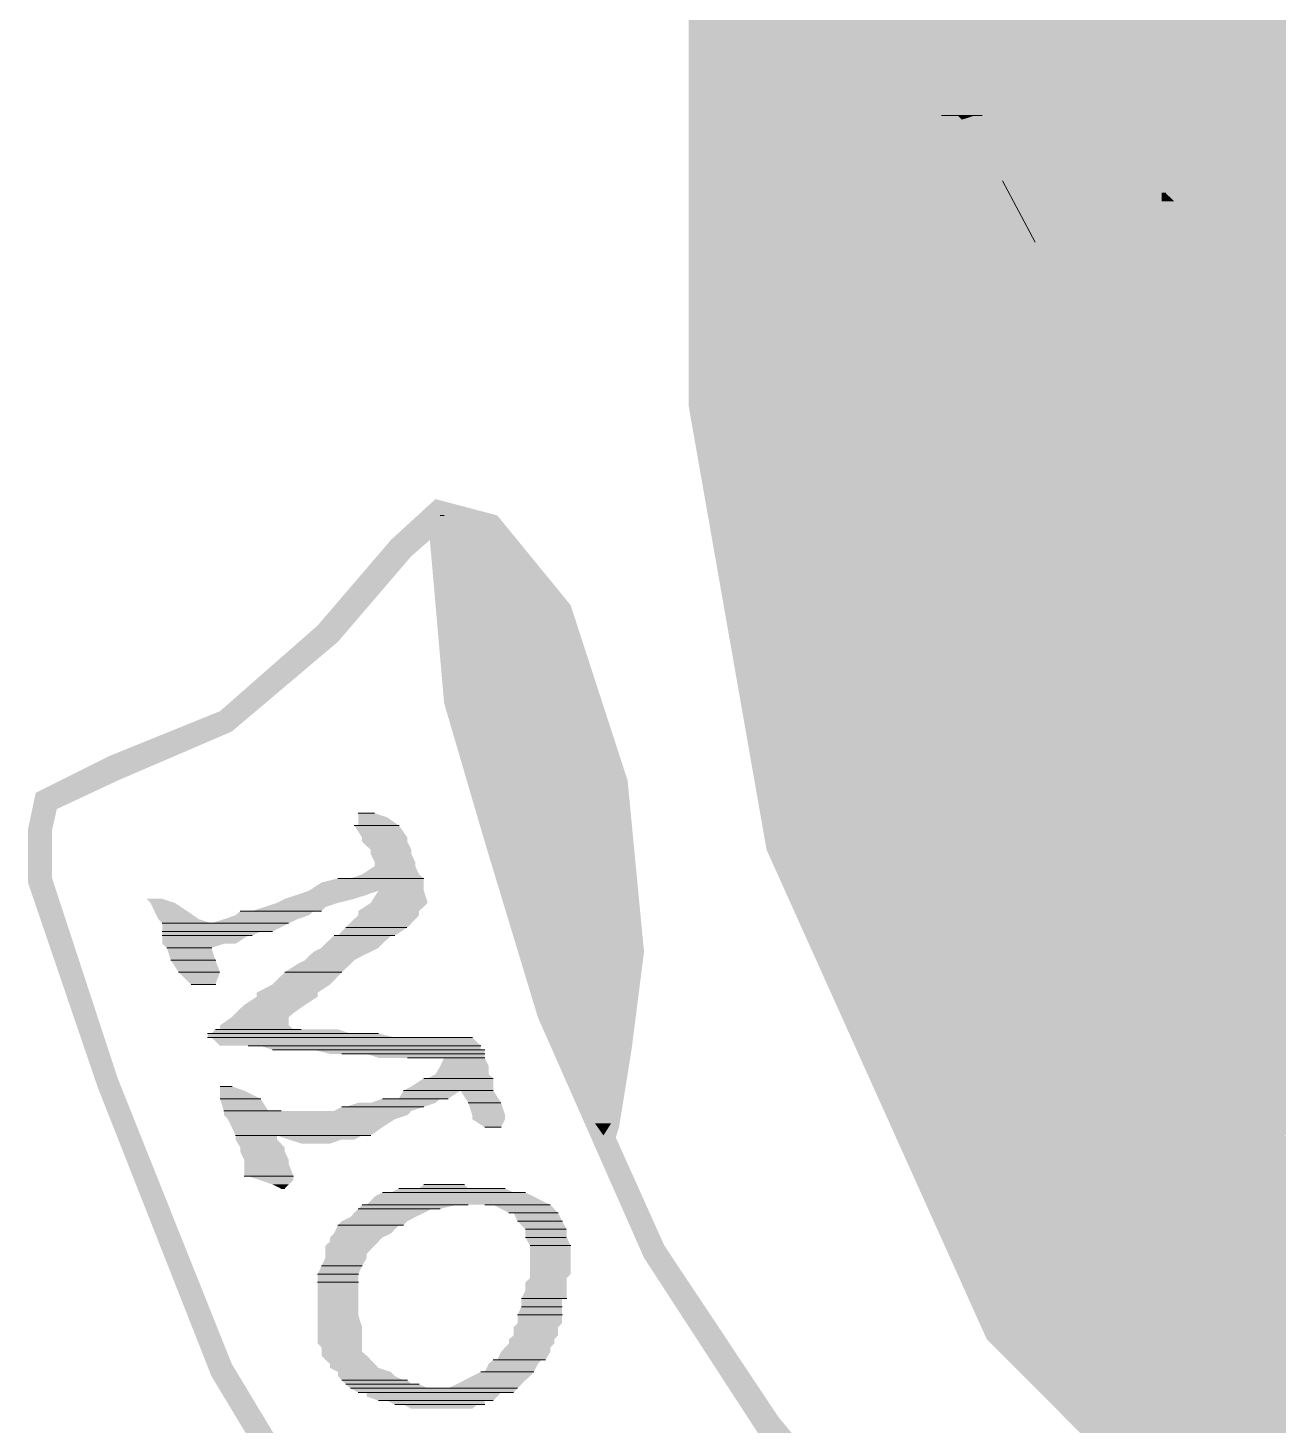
# Model space of a CAD drawing. Header units: inches. Extents: x 0.9 to 46, y 0.8 to 32.4.
# Drawn here: x 43.278 to 43.788, y 8.657 to 9.227 of the extents above; entities that cross this region are included whole.
import ezdxf

# ---------------------------------------------------------------- set-up
doc = ezdxf.new("R2010")
doc.units = ezdxf.units.IN
doc.header["$MEASUREMENT"] = 0
doc.layers.add('PDF_Geometry', color=7, linetype='Continuous')
doc.layers.add('PDF_Solid Fills', color=7, linetype='Continuous')

msp = doc.modelspace()

# ---------------------------------------------------------------- linework, layer by layer
at = {"layer": 'PDF_Geometry', "lineweight": 9}
for points in [[(43.65083, 9.19149), (43.66423, 9.19149)], [(43.65083, 9.19149), (43.66742, 9.19149), (43.66423, 9.19149)], [(43.74081, 9.15984), (43.74248, 9.15984)], [(43.446, 9.02817), (43.44767, 9.02817)], [(43.4125, 8.90651), (43.41916, 8.90651)], [(43.4125, 8.9015), (43.4109, 8.9015), (43.42909, 8.9015)], [(43.4125, 8.9015), (43.42917, 8.9015)], [(43.40931, 8.87984), (43.4042, 8.87984), (43.4393, 8.87984)], [(43.40931, 8.87984), (43.4393, 8.87984)], [(43.36911, 8.8665), (43.36432, 8.8665), (43.39431, 8.8665)], [(43.36911, 8.8665), (43.3975, 8.8665), (43.39431, 8.8665)], [(43.33241, 8.86152), (43.38407, 8.86152)], [(43.33241, 8.86152), (43.38407, 8.86152)], [(43.40739, 8.85983), (43.43239, 8.85983)], [(43.40739, 8.85983), (43.43239, 8.85983)], [(43.33241, 8.85817), (43.37241, 8.85817)], [(43.33241, 8.85817), (43.3774, 8.85817), (43.37261, 8.85817)], [(43.33241, 8.85651), (43.36741, 8.85651)], [(43.33241, 8.85651), (43.36911, 8.85651), (43.36751, 8.85651)], [(43.4042, 8.85651), (43.40261, 8.85651), (43.4259, 8.85651)], [(43.4042, 8.85651), (43.42749, 8.85651), (43.4259, 8.85651)], [(43.33433, 8.8515), (43.35266, 8.8515)], [(43.33433, 8.8515), (43.35266, 8.8515)], [(43.33592, 8.84649), (43.35426, 8.84649)], [(43.33592, 8.84649), (43.35426, 8.84649)], [(43.33911, 8.84152), (43.35578, 8.84152)], [(43.33911, 8.84152), (43.35578, 8.84152)], [(43.34422, 8.83651), (43.35411, 8.83651)], [(43.34422, 8.83651), (43.35421, 8.83651)], [(43.34932, 8.83651), (43.35432, 8.83651)], [(43.3825, 8.84152), (43.40585, 8.84152)], [(43.3825, 8.84152), (43.40585, 8.84152)], [(43.35251, 8.8165), (43.35092, 8.8165), (43.42079, 8.8165)], [(43.35092, 8.81484), (43.4326, 8.81484)], [(43.35092, 8.81484), (43.4326, 8.81484)], [(43.35251, 8.8165), (43.42079, 8.8165)], [(43.35251, 8.81484), (43.44418, 8.81484)], [(43.35251, 8.81484), (43.44408, 8.81484)], [(43.35251, 8.81484), (43.45919, 8.81484)], [(43.35251, 8.81484), (43.45908, 8.81484)], [(43.35602, 8.81816), (43.35411, 8.81816), (43.38921, 8.81816)], [(43.35602, 8.81816), (43.38921, 8.81816)], [(43.45429, 8.81484), (43.44919, 8.81484), (43.45748, 8.81484)], [(43.36751, 8.81149), (43.46259, 8.81149)], [(43.36751, 8.81149), (43.4625, 8.81149)], [(43.3774, 8.80983), (43.46418, 8.80983)], [(43.3774, 8.80983), (43.46418, 8.80983)], [(43.4058, 8.80818), (43.46418, 8.80818)], [(43.4058, 8.80818), (43.46413, 8.80818)], [(43.4109, 8.80818), (43.46418, 8.80818)], [(43.4109, 8.80818), (43.46423, 8.80818)], [(43.4326, 8.80652), (43.46418, 8.80652)], [(43.4326, 8.80652), (43.46427, 8.80652)], [(43.43738, 8.80652), (43.46418, 8.80652)], [(43.43738, 8.80652), (43.46405, 8.80652)], [(43.44089, 8.79816), (43.4393, 8.79816), (43.46769, 8.79816)], [(43.44089, 8.79816), (43.46755, 8.79816)], [(43.35602, 8.79484), (43.36102, 8.79484)], [(43.431, 8.79318), (43.46767, 8.79318)], [(43.431, 8.79318), (43.46767, 8.79318)], [(43.35602, 8.78983), (43.37269, 8.78983)], [(43.35602, 8.78983), (43.37269, 8.78983)], [(43.35762, 8.78485), (43.38095, 8.78485)], [(43.35762, 8.78485), (43.38091, 8.78485)], [(43.40739, 8.78651), (43.4058, 8.78651), (43.4393, 8.78651)], [(43.40739, 8.78651), (43.43906, 8.78651)], [(43.42909, 8.78983), (43.42239, 8.78983), (43.446, 8.78983)], [(43.42909, 8.78983), (43.44919, 8.78983), (43.446, 8.78983)], [(43.45748, 8.78817), (43.47082, 8.78817)], [(43.45748, 8.78817), (43.47082, 8.78817)], [(43.3624, 8.77483), (43.41406, 8.77483)], [(43.3624, 8.77483), (43.4176, 8.77483), (43.41409, 8.77483)], [(43.46418, 8.77818), (43.47085, 8.77818)], [(43.36592, 8.75818), (43.38602, 8.75818)], [(43.36592, 8.75818), (43.38592, 8.75818)], [(43.38091, 8.75317), (43.38257, 8.75317)], [(43.4259, 8.75151), (43.42239, 8.75151), (43.48078, 8.75151)], [(43.4259, 8.75151), (43.48078, 8.75151)], [(43.4326, 8.75317), (43.42909, 8.75317), (43.47248, 8.75317)], [(43.43579, 8.75317), (43.4326, 8.75317), (43.46929, 8.75317)], [(43.4326, 8.75317), (43.47248, 8.75317)], [(43.43738, 8.75317), (43.43579, 8.75317), (43.45908, 8.75317)], [(43.43579, 8.75317), (43.46929, 8.75317)], [(43.43738, 8.75317), (43.45908, 8.75317)], [(43.44089, 8.75483), (43.4393, 8.75483), (43.45589, 8.75483)], [(43.44408, 8.75483), (43.44089, 8.75483), (43.45078, 8.75483)], [(43.44089, 8.75483), (43.45589, 8.75483)], [(43.44408, 8.75483), (43.45078, 8.75483)], [(43.4125, 8.74484), (43.44251, 8.74484)], [(43.4125, 8.74484), (43.446, 8.74484), (43.44249, 8.74484)], [(43.416, 8.7465), (43.41409, 8.7465), (43.4527, 8.7465)], [(43.416, 8.7465), (43.45748, 8.7465), (43.4527, 8.7465)], [(43.46418, 8.7465), (43.49098, 8.7465)], [(43.46418, 8.7465), (43.49086, 8.7465)], [(43.47407, 8.74318), (43.49417, 8.74318)], [(43.47407, 8.74318), (43.49408, 8.74318)], [(43.47759, 8.73983), (43.49592, 8.73983)], [(43.47759, 8.73983), (43.49592, 8.73983)], [(43.4042, 8.73817), (43.4292, 8.73817)], [(43.4042, 8.73817), (43.431, 8.73817), (43.42909, 8.73817)], [(43.48078, 8.73652), (43.49744, 8.73652)], [(43.48078, 8.73652), (43.49744, 8.73652)], [(43.48078, 8.73317), (43.49744, 8.73317)], [(43.48078, 8.73317), (43.49744, 8.73317)], [(43.48269, 8.72985), (43.49935, 8.72985)], [(43.48269, 8.72985), (43.49935, 8.72985)], [(43.3959, 8.71817), (43.41257, 8.71817)], [(43.3959, 8.71817), (43.41257, 8.71817)], [(43.3975, 8.72152), (43.41416, 8.72152)], [(43.3975, 8.72152), (43.41416, 8.72152)], [(43.3959, 8.71485), (43.41257, 8.71485)], [(43.3959, 8.71485), (43.41257, 8.71485)], [(43.47918, 8.70818), (43.49586, 8.70818)], [(43.47918, 8.70818), (43.49769, 8.70818), (43.49577, 8.70818)], [(43.47759, 8.70152), (43.49592, 8.70152)], [(43.47759, 8.70152), (43.49592, 8.70152)], [(43.47918, 8.70483), (43.49586, 8.70483)], [(43.47918, 8.70483), (43.49586, 8.70483)], [(43.46929, 8.68317), (43.46769, 8.68317), (43.48747, 8.68317)], [(43.46929, 8.68317), (43.48907, 8.68317), (43.48747, 8.68317)], [(43.46418, 8.67819), (43.46259, 8.67819), (43.48428, 8.67819)], [(43.46418, 8.67819), (43.48419, 8.67819)], [(43.4058, 8.67484), (43.43246, 8.67484)], [(43.4058, 8.67484), (43.4326, 8.67484)], [(43.40739, 8.67318), (43.43739, 8.67318)], [(43.40739, 8.67318), (43.43738, 8.67318)], [(43.40931, 8.67152), (43.47764, 8.67152)], [(43.40931, 8.67152), (43.47764, 8.67152)], [(43.4125, 8.66983), (43.47407, 8.66983)], [(43.4125, 8.66983), (43.47599, 8.66983), (43.47407, 8.66983)], [(43.41409, 8.66983), (43.47088, 8.66983)], [(43.41409, 8.66983), (43.47407, 8.66983), (43.47088, 8.66983)], [(43.42079, 8.66651), (43.46418, 8.66651)], [(43.42079, 8.66651), (43.46769, 8.66651), (43.46418, 8.66651)], [(43.42749, 8.66486), (43.46259, 8.66486)], [(43.42749, 8.66486), (43.46418, 8.66486), (43.46259, 8.66486)], [(43.42909, 8.66486), (43.46099, 8.66486)], [(43.42909, 8.66486), (43.46259, 8.66486), (43.46099, 8.66486)]]:
    msp.add_lwpolyline(points, close=True, dxfattribs=at)
msp.add_lwpolyline([(43.68912, 9.13984), (43.67572, 9.16485)], dxfattribs=at)
at = {"layer": 'PDF_Solid Fills', "lineweight": 9, "transparency": 33554559}
for points in [[(43.55767, 9.2315), (43.54746, 9.23817), (43.55767, 9.07318)], [(43.54746, 9.23817), (43.55767, 9.07318), (43.54746, 9.07318)], [(43.65913, 9.22483), (43.64573, 9.22317), (43.68242, 9.22317)], [(43.67093, 9.22649), (43.65913, 9.22483), (43.68082, 9.22483)], [(43.65913, 9.22483), (43.68082, 9.22483), (43.68242, 9.22317)], [(43.64573, 9.22317), (43.64254, 9.21481), (43.68433, 9.21481)], [(43.64573, 9.22317), (43.68242, 9.22317), (43.68433, 9.21481)], [(43.64254, 9.21481), (43.63743, 9.20483), (43.67923, 9.20483)], [(43.64254, 9.21481), (43.68433, 9.21481), (43.67923, 9.20483)], [(43.63743, 9.20483), (43.63934, 9.20317), (43.67923, 9.20317)], [(43.63743, 9.20483), (43.67923, 9.20483), (43.67923, 9.20317)], [(43.63934, 9.20317), (43.64094, 9.19816), (43.68082, 9.19816)], [(43.63934, 9.20317), (43.67923, 9.20317), (43.68082, 9.19816)], [(44.04933, 8.56151), (43.65753, 9.18983), (43.67763, 9.20148)], [(43.64094, 9.19816), (43.64094, 9.19484), (43.67253, 9.19484)], [(43.64094, 9.19816), (43.68082, 9.19816), (43.67253, 9.19484)], [(43.64094, 9.19484), (43.65083, 9.19149), (43.66742, 9.19149)], [(43.64094, 9.19484), (43.67253, 9.19484), (43.66742, 9.19149)], [(43.65753, 9.19149), (43.66423, 9.19149), (43.65913, 9.18983)], [(44.04933, 8.51653), (44.04933, 8.56151), (43.65753, 9.18983)], [(43.74081, 9.15984), (43.74081, 9.15649), (43.74591, 9.15649)], [(43.74081, 9.15984), (43.7424, 9.15984), (43.74591, 9.15649)], [(43.74081, 9.15649), (43.74432, 9.14816), (43.7574, 9.14816)], [(43.74081, 9.15649), (43.74591, 9.15649), (43.7574, 9.14816)], [(43.67923, 9.1465), (43.64254, 9.07816), (43.63934, 9.07985)], [(43.67763, 9.13649), (43.67923, 9.1465), (43.64254, 9.07816)], [(43.68752, 9.11316), (43.67763, 9.13649), (43.67923, 9.1465)], [(43.74432, 9.14816), (43.74751, 9.14484), (43.7775, 9.14484)], [(43.74432, 9.14816), (43.7574, 9.14816), (43.7775, 9.14484)], [(43.74751, 9.14484), (43.74751, 9.14315), (43.95904, 9.14315)], [(43.74751, 9.14484), (43.95904, 9.14484), (43.95904, 9.14315)], [(43.796, 9.1465), (43.7775, 9.14484), (43.95904, 9.14484)], [(43.74751, 9.14315), (43.7491, 9.14149), (43.91246, 9.14149)], [(43.74751, 9.14315), (43.91246, 9.14315), (43.91246, 9.14149)], [(43.7491, 9.14149), (43.7574, 9.1265), (43.90576, 9.1265)], [(43.7491, 9.14149), (43.91246, 9.14149), (43.90576, 9.1265)], [(43.68433, 9.1115), (43.68752, 9.11316), (43.67763, 9.13649)], [(43.7574, 9.1265), (43.7909, 9.11983), (43.90097, 9.11983)], [(43.7574, 9.1265), (43.90576, 9.1265), (43.90097, 9.11983)], [(43.70571, 9.07149), (43.68433, 9.1115), (43.68752, 9.11316)], [(43.70252, 9.06983), (43.70571, 9.07149), (43.68433, 9.1115)], [(43.7692, 9.10984), (43.7708, 9.10815), (43.7826, 9.10815)], [(43.7692, 9.10984), (43.7775, 9.10984), (43.7826, 9.10815)], [(43.7708, 9.10815), (43.7759, 9.10318), (43.89906, 9.10318)], [(43.7708, 9.10815), (43.90097, 9.10815), (43.89906, 9.10318)], [(43.796, 9.10984), (43.7842, 9.10815), (43.90097, 9.10815)], [(43.7759, 9.10318), (43.78101, 9.09817), (43.82089, 9.09817)], [(43.7759, 9.10318), (43.82759, 9.10318), (43.82089, 9.09817)], [(43.78101, 9.09817), (43.7893, 9.08984), (43.811, 9.08984)], [(43.78101, 9.09817), (43.82089, 9.09817), (43.811, 9.08984)], [(43.63934, 9.07985), (43.61574, 9.02982), (43.61255, 9.03152)], [(43.64254, 9.07816), (43.63934, 9.07985), (43.61574, 9.02982)], [(43.55767, 9.07318), (43.54746, 9.07318), (43.58926, 8.89483)], [(43.54746, 9.07318), (43.58926, 8.89483), (43.57936, 8.89151)], [(43.72932, 9.03483), (43.70252, 9.06983), (43.70571, 9.07149)], [(43.72581, 9.03317), (43.72932, 9.03483), (43.70252, 9.06983)], [(43.44408, 9.03483), (43.43419, 9.01151), (43.4259, 9.01818)], [(43.44759, 9.02316), (43.44408, 9.03483), (43.43419, 9.01151)], [(43.46929, 9.02817), (43.44759, 9.02316), (43.44408, 9.03483)], [(43.61255, 9.03152), (43.59914, 8.97485), (43.59595, 8.97651)], [(43.61574, 9.02982), (43.61255, 9.03152), (43.59914, 8.97485)], [(43.75931, 8.99486), (43.72581, 9.03317), (43.72932, 9.03483)], [(43.7574, 8.99316), (43.75931, 8.99486), (43.72581, 9.03317)], [(43.45078, 9.02817), (43.44089, 9.02817), (43.45748, 8.95315)], [(43.44089, 9.02817), (43.45748, 8.95315), (43.44759, 8.9515)], [(43.46418, 9.01984), (43.46929, 9.02817), (43.44759, 9.02316)], [(43.49928, 8.99151), (43.46418, 9.01984), (43.46929, 9.02817)], [(43.49098, 8.9865), (43.49928, 8.99151), (43.46418, 9.01984)], [(43.4259, 9.01818), (43.4042, 8.97651), (43.3959, 8.98318)], [(43.43419, 9.01151), (43.4259, 9.01818), (43.4042, 8.97651)], [(43.52257, 8.91985), (43.49098, 8.9865), (43.49928, 8.99151)], [(43.78739, 8.97316), (43.7574, 8.99316), (43.75931, 8.99486)], [(43.7826, 8.9715), (43.78739, 8.97316), (43.7574, 8.99316)], [(43.51268, 8.91815), (43.52257, 8.91985), (43.49098, 8.9865)], [(43.3959, 8.98318), (43.36081, 8.93985), (43.35602, 8.94818)], [(43.4042, 8.97651), (43.3959, 8.98318), (43.36081, 8.93985)], [(43.59914, 8.97485), (43.59595, 8.97651), (43.60425, 8.93484)], [(43.59595, 8.97651), (43.60425, 8.93484), (43.60074, 8.93318)], [(43.7775, 8.93318), (43.7826, 8.9715), (43.78739, 8.97316)], [(43.77431, 8.93484), (43.7775, 8.93318), (43.7826, 8.9715)], [(43.45748, 8.95315), (43.44759, 8.9515), (43.47407, 8.89652)], [(43.44759, 8.9515), (43.47407, 8.89652), (43.46418, 8.89483)], [(43.35602, 8.94818), (43.31423, 8.91985), (43.31072, 8.92983)], [(43.36081, 8.93985), (43.35602, 8.94818), (43.31423, 8.91985)], [(43.60425, 8.93484), (43.60074, 8.93318), (43.67093, 8.86152)], [(43.60074, 8.93318), (43.67093, 8.86152), (43.66934, 8.85983)], [(43.74751, 8.8865), (43.75101, 8.88485), (43.77431, 8.93484)], [(43.75101, 8.88485), (43.77431, 8.93484), (43.7775, 8.93318)], [(43.31072, 8.92983), (43.28934, 8.90817), (43.28073, 8.91484)], [(43.31423, 8.91985), (43.31072, 8.92983), (43.28934, 8.90817)], [(43.52927, 8.84984), (43.51268, 8.91815), (43.52257, 8.91985)], [(43.51906, 8.84984), (43.52927, 8.84984), (43.51268, 8.91815)], [(43.28073, 8.91484), (43.28743, 8.89984), (43.27754, 8.89984)], [(43.28934, 8.90817), (43.28073, 8.91484), (43.28743, 8.89984)], [(43.4125, 8.90651), (43.4125, 8.90482), (43.4243, 8.90482)], [(43.4125, 8.90651), (43.4192, 8.90651), (43.4243, 8.90482)], [(43.4125, 8.90482), (43.4125, 8.9015), (43.42909, 8.9015)], [(43.4125, 8.90482), (43.4243, 8.90482), (43.42909, 8.9015)], [(43.28743, 8.89984), (43.27754, 8.89984), (43.28743, 8.87984)], [(43.27754, 8.89984), (43.28743, 8.87984), (43.27754, 8.87818)], [(43.4109, 8.9015), (43.41409, 8.89652), (43.4326, 8.89652)], [(43.4109, 8.9015), (43.42909, 8.9015), (43.4326, 8.89652)], [(43.41409, 8.89652), (43.41409, 8.89483), (43.4326, 8.89483)], [(43.41409, 8.89652), (43.4326, 8.89652), (43.4326, 8.89483)], [(43.41409, 8.89483), (43.4176, 8.89151), (43.43419, 8.89151)], [(43.41409, 8.89483), (43.4326, 8.89483), (43.43419, 8.89151)], [(43.47407, 8.89652), (43.46418, 8.89483), (43.49417, 8.82649)], [(43.46418, 8.89483), (43.49417, 8.82649), (43.48588, 8.82317)], [(43.58926, 8.89483), (43.57936, 8.89151), (43.67763, 8.69651)], [(43.4176, 8.89151), (43.4176, 8.88985), (43.43419, 8.88985)], [(43.4176, 8.89151), (43.43419, 8.89151), (43.43419, 8.88985)], [(43.4176, 8.88985), (43.4192, 8.8865), (43.43579, 8.8865)], [(43.4176, 8.88985), (43.43419, 8.88985), (43.43579, 8.8865)], [(43.57936, 8.89151), (43.67763, 8.69651), (43.66934, 8.69153)], [(43.72581, 8.8515), (43.72932, 8.84984), (43.7491, 8.88985)], [(43.72932, 8.84984), (43.7491, 8.88985), (43.7491, 8.88149)], [(43.7491, 8.88985), (43.7491, 8.88149), (43.7842, 8.83817)], [(43.4192, 8.88485), (43.41409, 8.88149), (43.43738, 8.88149)], [(43.4192, 8.8865), (43.4192, 8.88485), (43.43579, 8.88485)], [(43.4192, 8.8865), (43.43579, 8.8865), (43.43579, 8.88485)], [(43.4192, 8.88485), (43.43579, 8.88485), (43.43738, 8.88149)], [(43.28743, 8.87984), (43.27754, 8.87818), (43.31423, 8.79816)], [(43.27754, 8.87818), (43.31423, 8.79816), (43.30593, 8.79484)], [(43.3975, 8.87818), (43.3924, 8.87483), (43.4393, 8.87483)], [(43.4042, 8.87984), (43.3975, 8.87818), (43.4393, 8.87818)], [(43.3975, 8.87818), (43.4393, 8.87818), (43.4393, 8.87483)], [(43.4042, 8.87984), (43.4393, 8.87984), (43.4393, 8.87818)], [(43.41409, 8.88149), (43.40931, 8.87984), (43.4393, 8.87984)], [(43.41409, 8.88149), (43.43738, 8.88149), (43.4393, 8.87984)], [(43.7491, 8.88149), (43.7842, 8.83817), (43.78101, 8.83485)], [(43.32603, 8.87151), (43.32763, 8.86985), (43.33752, 8.86985)], [(43.32603, 8.87151), (43.33241, 8.87151), (43.33752, 8.86985)], [(43.3825, 8.87151), (43.37931, 8.86985), (43.4042, 8.86985)], [(43.38761, 8.87317), (43.3825, 8.87151), (43.4109, 8.87151)], [(43.3825, 8.87151), (43.4109, 8.87151), (43.4042, 8.86985)], [(43.3924, 8.87483), (43.38761, 8.87317), (43.416, 8.87317)], [(43.38761, 8.87317), (43.416, 8.87317), (43.4109, 8.87151)], [(43.3924, 8.87483), (43.42079, 8.87483), (43.416, 8.87317)], [(43.42079, 8.87483), (43.4176, 8.86985), (43.44089, 8.86985)], [(43.42079, 8.87483), (43.4393, 8.87483), (43.44089, 8.86985)], [(43.32763, 8.86985), (43.32922, 8.8665), (43.34262, 8.8665)], [(43.32763, 8.86985), (43.33752, 8.86985), (43.34262, 8.8665)], [(43.32922, 8.8665), (43.33082, 8.86318), (43.34741, 8.86318)], [(43.32922, 8.8665), (43.34262, 8.8665), (43.34741, 8.86318)], [(43.3624, 8.86484), (43.35762, 8.86318), (43.38761, 8.86318)], [(43.36432, 8.8665), (43.3624, 8.86484), (43.3924, 8.86484)], [(43.3624, 8.86484), (43.3924, 8.86484), (43.38761, 8.86318)], [(43.36432, 8.8665), (43.39431, 8.8665), (43.3924, 8.86484)], [(43.37421, 8.86816), (43.36911, 8.8665), (43.3975, 8.8665)], [(43.37931, 8.86985), (43.37421, 8.86816), (43.3991, 8.86816)], [(43.37421, 8.86816), (43.3991, 8.86816), (43.3975, 8.8665)], [(43.37931, 8.86985), (43.4042, 8.86985), (43.3991, 8.86816)], [(43.4125, 8.86484), (43.40739, 8.85983), (43.4326, 8.85983)], [(43.4176, 8.86985), (43.4125, 8.8665), (43.43738, 8.8665)], [(43.4125, 8.8665), (43.4125, 8.86484), (43.43738, 8.86484)], [(43.4125, 8.8665), (43.43738, 8.8665), (43.43738, 8.86484)], [(43.4125, 8.86484), (43.43738, 8.86484), (43.4326, 8.85983)], [(43.4176, 8.86985), (43.44089, 8.86985), (43.43738, 8.8665)], [(43.33082, 8.86318), (43.33241, 8.86152), (43.35251, 8.86152)], [(43.33082, 8.86318), (43.34741, 8.86318), (43.35251, 8.86152)], [(43.33241, 8.86152), (43.33241, 8.85817), (43.3774, 8.85817)], [(43.33241, 8.86152), (43.3841, 8.86152), (43.3774, 8.85817)], [(43.35762, 8.86318), (43.35251, 8.86152), (43.3841, 8.86152)], [(43.35762, 8.86318), (43.38761, 8.86318), (43.3841, 8.86152)], [(43.40739, 8.85983), (43.4042, 8.85651), (43.42749, 8.85651)], [(43.40739, 8.85983), (43.4326, 8.85983), (43.42749, 8.85651)], [(43.67093, 8.86152), (43.66934, 8.85983), (43.71432, 8.80983)], [(43.66934, 8.85983), (43.71432, 8.80983), (43.71081, 8.80652)], [(43.33241, 8.85817), (43.33241, 8.85651), (43.36911, 8.85651)], [(43.33241, 8.85817), (43.37261, 8.85817), (43.36911, 8.85651)], [(43.33241, 8.85651), (43.33241, 8.85316), (43.3624, 8.85316)], [(43.33241, 8.85651), (43.36751, 8.85651), (43.3624, 8.85316)], [(43.40261, 8.85651), (43.3991, 8.85316), (43.42239, 8.85316)], [(43.40261, 8.85651), (43.4259, 8.85651), (43.42239, 8.85316)], [(43.33241, 8.85316), (43.33433, 8.8515), (43.35251, 8.8515)], [(43.33241, 8.85316), (43.35762, 8.85316), (43.35251, 8.8515)], [(43.33433, 8.8515), (43.33592, 8.84649), (43.35411, 8.84649)], [(43.33433, 8.8515), (43.35251, 8.8515), (43.35411, 8.84649)], [(43.3924, 8.84819), (43.3908, 8.84649), (43.4109, 8.84649)], [(43.39431, 8.84984), (43.3924, 8.84819), (43.41409, 8.84819)], [(43.3924, 8.84819), (43.41409, 8.84819), (43.4109, 8.84649)], [(43.3975, 8.8515), (43.39431, 8.84984), (43.4176, 8.84984)], [(43.39431, 8.84984), (43.4176, 8.84984), (43.41409, 8.84819)], [(43.3991, 8.85316), (43.3975, 8.8515), (43.42079, 8.8515)], [(43.3975, 8.8515), (43.42079, 8.8515), (43.4176, 8.84984)], [(43.3991, 8.85316), (43.42239, 8.85316), (43.42079, 8.8515)], [(43.51428, 8.81149), (43.52417, 8.80983), (43.51906, 8.84984)], [(43.52417, 8.80983), (43.51906, 8.84984), (43.52927, 8.84984)], [(43.66742, 8.80983), (43.67253, 8.80983), (43.67412, 8.8515)], [(43.67253, 8.80983), (43.67412, 8.8515), (43.67923, 8.8515)], [(43.71081, 8.80983), (43.71592, 8.80983), (43.72581, 8.8515)], [(43.71592, 8.80983), (43.72581, 8.8515), (43.72932, 8.84984)], [(43.33592, 8.84649), (43.33911, 8.84152), (43.35602, 8.84152)], [(43.33592, 8.84649), (43.35411, 8.84649), (43.35602, 8.84152)], [(43.38761, 8.84484), (43.3825, 8.84152), (43.4058, 8.84152)], [(43.3908, 8.84649), (43.38761, 8.84484), (43.40931, 8.84484)], [(43.38761, 8.84484), (43.40931, 8.84484), (43.4058, 8.84152)], [(43.3908, 8.84649), (43.4109, 8.84649), (43.40931, 8.84484)], [(43.33911, 8.84152), (43.34422, 8.83651), (43.35411, 8.83651)], [(43.33911, 8.84152), (43.35602, 8.84152), (43.35411, 8.83651)], [(43.3774, 8.83651), (43.37102, 8.83316), (43.3959, 8.83316)], [(43.3825, 8.84152), (43.3774, 8.83651), (43.40101, 8.83651)], [(43.3774, 8.83651), (43.40101, 8.83651), (43.3959, 8.83316)], [(43.3825, 8.84152), (43.4058, 8.84152), (43.40101, 8.83651)], [(43.7842, 8.83817), (43.78101, 8.83485), (43.80589, 8.81484)], [(43.37102, 8.8315), (43.36592, 8.82818), (43.3908, 8.82818)], [(43.37102, 8.83316), (43.37102, 8.8315), (43.3959, 8.8315)], [(43.37102, 8.83316), (43.3959, 8.83316), (43.3959, 8.8315)], [(43.37102, 8.8315), (43.3959, 8.8315), (43.3908, 8.82818)], [(43.78101, 8.83485), (43.80589, 8.81484), (43.8043, 8.81149)], [(43.3624, 8.82483), (43.36081, 8.82317), (43.3841, 8.82317)], [(43.36592, 8.82818), (43.3624, 8.82483), (43.38602, 8.82483)], [(43.3624, 8.82483), (43.38602, 8.82483), (43.3841, 8.82317)], [(43.36592, 8.82818), (43.3908, 8.82818), (43.38602, 8.82483)], [(43.49417, 8.82649), (43.48588, 8.82317), (43.53757, 8.72985)], [(43.36081, 8.82317), (43.35602, 8.81982), (43.3841, 8.81982)], [(43.35602, 8.81982), (43.35602, 8.81816), (43.38602, 8.81816)], [(43.35602, 8.81982), (43.3841, 8.81982), (43.38602, 8.81816)], [(43.36081, 8.82317), (43.3841, 8.82317), (43.3841, 8.81982)], [(43.48588, 8.82317), (43.53757, 8.72985), (43.52927, 8.72484)], [(43.35092, 8.8165), (43.35092, 8.81484), (43.42749, 8.81484)], [(43.35092, 8.8165), (43.42079, 8.8165), (43.42749, 8.81484)], [(43.35411, 8.81816), (43.35251, 8.8165), (43.40931, 8.8165)], [(43.35251, 8.81484), (43.35602, 8.81149), (43.46259, 8.81149)], [(43.35251, 8.81484), (43.45908, 8.81484), (43.46259, 8.81149)], [(43.35411, 8.81816), (43.4042, 8.81816), (43.40931, 8.8165)], [(43.37261, 8.81149), (43.3774, 8.80983), (43.46259, 8.80983)], [(43.37261, 8.81149), (43.46259, 8.81149), (43.46259, 8.80983)], [(43.39431, 8.80983), (43.40101, 8.80818), (43.46418, 8.80818)], [(43.39431, 8.80983), (43.46418, 8.80983), (43.46418, 8.80818)], [(43.416, 8.80818), (43.42079, 8.80652), (43.46418, 8.80652)], [(43.416, 8.80818), (43.46418, 8.80818), (43.46418, 8.80652)], [(43.51077, 8.7815), (43.51906, 8.77818), (43.51428, 8.81149)], [(43.51906, 8.77818), (43.51428, 8.81149), (43.52417, 8.80983)], [(43.67923, 8.7615), (43.68242, 8.76319), (43.66742, 8.80983)], [(43.68242, 8.76319), (43.66742, 8.80983), (43.67253, 8.80983)], [(43.71432, 8.80983), (43.71081, 8.80652), (43.73411, 8.77653)], [(43.446, 8.80317), (43.44408, 8.79985), (43.46578, 8.79985)], [(43.44759, 8.80652), (43.446, 8.80317), (43.46578, 8.80317)], [(43.446, 8.80317), (43.46578, 8.80317), (43.46578, 8.79985)], [(43.44759, 8.80652), (43.46418, 8.80652), (43.46578, 8.80317)], [(43.71081, 8.80652), (43.73411, 8.77653), (43.73091, 8.77483)], [(43.31423, 8.79816), (43.30593, 8.79484), (43.36081, 8.68151)], [(43.4393, 8.79816), (43.43419, 8.79484), (43.46769, 8.79484)], [(43.4393, 8.79816), (43.46769, 8.79816), (43.46769, 8.79484)], [(43.44408, 8.79985), (43.44089, 8.79816), (43.46769, 8.79816)], [(43.44408, 8.79985), (43.46578, 8.79985), (43.46769, 8.79816)], [(43.76601, 8.76651), (43.76601, 8.76319), (43.82759, 8.7965)], [(43.76601, 8.76319), (43.82759, 8.7965), (43.82759, 8.79149)], [(43.30593, 8.79484), (43.36081, 8.68151), (43.35251, 8.6765)], [(43.35602, 8.79484), (43.35602, 8.79318), (43.36592, 8.79318)], [(43.35602, 8.79484), (43.36081, 8.79484), (43.36592, 8.79318)], [(43.35602, 8.79318), (43.35602, 8.78983), (43.37261, 8.78983)], [(43.35602, 8.79318), (43.36592, 8.79318), (43.37261, 8.78983)], [(43.431, 8.79318), (43.42909, 8.78983), (43.44919, 8.78983)], [(43.43419, 8.79484), (43.431, 8.79318), (43.46769, 8.79318)], [(43.431, 8.79318), (43.45429, 8.79318), (43.44919, 8.78983)], [(43.43419, 8.79484), (43.46769, 8.79484), (43.46769, 8.79318)], [(43.45429, 8.79318), (43.45748, 8.78817), (43.47088, 8.78817)], [(43.45429, 8.79318), (43.46769, 8.79318), (43.47088, 8.78817)], [(43.35602, 8.78983), (43.35762, 8.78485), (43.3758, 8.78485)], [(43.35602, 8.78983), (43.37261, 8.78983), (43.3758, 8.78485)], [(43.35762, 8.78485), (43.35762, 8.78316), (43.4326, 8.78316)], [(43.35762, 8.78485), (43.43419, 8.78485), (43.4326, 8.78316)], [(43.4058, 8.78651), (43.40261, 8.78485), (43.43419, 8.78485)], [(43.4058, 8.78651), (43.4393, 8.78651), (43.43419, 8.78485)], [(43.4125, 8.78817), (43.40739, 8.78651), (43.4393, 8.78651)], [(43.4125, 8.78817), (43.44408, 8.78817), (43.4393, 8.78651)], [(43.42239, 8.78983), (43.4176, 8.78817), (43.44408, 8.78817)], [(43.42239, 8.78983), (43.446, 8.78983), (43.44408, 8.78817)], [(43.45748, 8.78817), (43.45908, 8.78316), (43.47248, 8.78316)], [(43.45748, 8.78817), (43.47088, 8.78817), (43.47248, 8.78316)], [(43.35762, 8.78316), (43.35921, 8.7815), (43.42749, 8.7815)], [(43.35762, 8.78316), (43.4326, 8.78316), (43.42749, 8.7815)], [(43.35921, 8.7815), (43.36081, 8.77818), (43.42239, 8.77818)], [(43.35921, 8.7815), (43.42749, 8.7815), (43.42239, 8.77818)], [(43.45908, 8.78316), (43.45908, 8.7815), (43.47248, 8.7815)], [(43.45908, 8.78316), (43.47248, 8.78316), (43.47248, 8.7815)], [(43.45908, 8.7815), (43.46418, 8.77818), (43.47088, 8.77818)], [(43.45908, 8.7815), (43.47248, 8.7815), (43.47088, 8.77818)], [(43.50757, 8.77653), (43.51747, 8.77318), (43.51077, 8.7815)], [(43.51747, 8.77318), (43.51077, 8.7815), (43.51906, 8.77818)], [(43.36081, 8.77818), (43.3624, 8.77483), (43.4176, 8.77483)], [(43.36081, 8.77818), (43.42239, 8.77818), (43.4176, 8.77483)], [(43.3624, 8.77483), (43.3624, 8.77318), (43.37931, 8.77318)], [(43.3624, 8.77483), (43.37931, 8.77483), (43.37931, 8.77318)], [(43.37931, 8.77483), (43.3841, 8.77318), (43.4109, 8.77318)], [(43.37931, 8.77483), (43.41409, 8.77483), (43.4109, 8.77318)], [(43.73411, 8.77653), (43.73091, 8.77483), (43.74751, 8.76485)], [(43.73091, 8.77483), (43.74751, 8.76485), (43.74751, 8.7615)], [(43.3624, 8.77318), (43.36432, 8.76986), (43.3825, 8.76986)], [(43.3624, 8.77318), (43.37931, 8.77318), (43.3825, 8.76986)], [(43.36432, 8.76986), (43.36432, 8.76817), (43.3825, 8.76817)], [(43.36432, 8.76986), (43.3825, 8.76986), (43.3825, 8.76817)], [(43.36432, 8.76817), (43.36592, 8.76485), (43.3841, 8.76485)], [(43.36432, 8.76817), (43.3825, 8.76817), (43.3841, 8.76485)], [(43.3841, 8.77318), (43.38921, 8.77152), (43.40101, 8.77152)], [(43.3841, 8.77318), (43.4058, 8.77318), (43.40101, 8.77152)], [(43.36592, 8.76485), (43.36592, 8.76319), (43.3841, 8.76319)], [(43.36592, 8.76485), (43.3841, 8.76485), (43.3841, 8.76319)], [(43.36592, 8.76319), (43.36592, 8.75818), (43.38602, 8.75818)], [(43.36592, 8.76319), (43.3841, 8.76319), (43.38602, 8.75818)], [(43.71241, 8.73317), (43.67923, 8.7615), (43.68242, 8.76319)], [(43.74751, 8.76485), (43.74751, 8.7615), (43.76601, 8.76651)], [(43.74751, 8.7615), (43.76601, 8.76651), (43.76601, 8.76319)], [(43.36751, 8.75818), (43.37261, 8.75652), (43.38602, 8.75652)], [(43.36751, 8.75818), (43.38602, 8.75818), (43.38602, 8.75652)], [(43.37261, 8.75652), (43.3774, 8.75483), (43.3841, 8.75483)], [(43.37261, 8.75652), (43.38602, 8.75652), (43.3841, 8.75483)], [(43.71081, 8.73151), (43.71241, 8.73317), (43.67923, 8.7615)], [(43.3774, 8.75483), (43.38091, 8.75317), (43.3825, 8.75317)], [(43.3774, 8.75483), (43.3841, 8.75483), (43.3825, 8.75317)], [(43.42239, 8.75151), (43.4192, 8.74985), (43.48428, 8.74985)], [(43.42239, 8.75151), (43.48078, 8.75151), (43.48428, 8.74985)], [(43.42909, 8.75317), (43.4259, 8.75151), (43.47599, 8.75151)], [(43.42909, 8.75317), (43.47248, 8.75317), (43.47599, 8.75151)], [(43.4393, 8.75483), (43.43738, 8.75317), (43.45748, 8.75317)], [(43.4393, 8.75483), (43.45589, 8.75483), (43.45748, 8.75317)], [(43.4125, 8.74484), (43.4109, 8.74318), (43.4393, 8.74318)], [(43.41409, 8.7465), (43.4125, 8.74484), (43.446, 8.74484)], [(43.4125, 8.74484), (43.44249, 8.74484), (43.4393, 8.74318)], [(43.41409, 8.7465), (43.4527, 8.7465), (43.446, 8.74484)], [(43.4176, 8.74816), (43.416, 8.7465), (43.49098, 8.7465)], [(43.4192, 8.74985), (43.4176, 8.74816), (43.48747, 8.74816)], [(43.4176, 8.74816), (43.48747, 8.74816), (43.49098, 8.7465)], [(43.4192, 8.74985), (43.48428, 8.74985), (43.48747, 8.74816)], [(43.46769, 8.7465), (43.47088, 8.74484), (43.49258, 8.74484)], [(43.46769, 8.7465), (43.49098, 8.7465), (43.49258, 8.74484)], [(43.47088, 8.74484), (43.47407, 8.74318), (43.49417, 8.74318)], [(43.47088, 8.74484), (43.49258, 8.74484), (43.49417, 8.74318)], [(43.4058, 8.73983), (43.4042, 8.73817), (43.431, 8.73817)], [(43.40931, 8.74149), (43.4058, 8.73983), (43.4326, 8.73983)], [(43.4058, 8.73983), (43.4326, 8.73983), (43.431, 8.73817)], [(43.4109, 8.74318), (43.40931, 8.74149), (43.43579, 8.74149)], [(43.40931, 8.74149), (43.43579, 8.74149), (43.4326, 8.73983)], [(43.4109, 8.74318), (43.4393, 8.74318), (43.43579, 8.74149)], [(43.47599, 8.74318), (43.47759, 8.73983), (43.49577, 8.73983)], [(43.47599, 8.74318), (43.49417, 8.74318), (43.49577, 8.73983)], [(43.47759, 8.73983), (43.48078, 8.73652), (43.49769, 8.73652)], [(43.47759, 8.73983), (43.49577, 8.73983), (43.49769, 8.73652)], [(43.40261, 8.73482), (43.40101, 8.73317), (43.42239, 8.73317)], [(43.4042, 8.73817), (43.40261, 8.73482), (43.4259, 8.73482)], [(43.40261, 8.73482), (43.4259, 8.73482), (43.42239, 8.73317)], [(43.4042, 8.73817), (43.42909, 8.73817), (43.4259, 8.73482)], [(43.48078, 8.73652), (43.48078, 8.73317), (43.49769, 8.73317)], [(43.48078, 8.73652), (43.49769, 8.73652), (43.49769, 8.73317)], [(43.40101, 8.73151), (43.3991, 8.72985), (43.4192, 8.72985)], [(43.3991, 8.72985), (43.3991, 8.72819), (43.4176, 8.72819)], [(43.3991, 8.72985), (43.4192, 8.72985), (43.4176, 8.72819)], [(43.3991, 8.72819), (43.3991, 8.7265), (43.416, 8.7265)], [(43.3991, 8.72819), (43.4176, 8.72819), (43.416, 8.7265)], [(43.40101, 8.73317), (43.40101, 8.73151), (43.42079, 8.73151)], [(43.40101, 8.73317), (43.42239, 8.73317), (43.42079, 8.73151)], [(43.40101, 8.73151), (43.42079, 8.73151), (43.4192, 8.72985)], [(43.48078, 8.73317), (43.48269, 8.72985), (43.49928, 8.72985)], [(43.48078, 8.73317), (43.49769, 8.73317), (43.49928, 8.72985)], [(43.48269, 8.72985), (43.48269, 8.7265), (43.49928, 8.7265)], [(43.48269, 8.72985), (43.49928, 8.72985), (43.49928, 8.7265)], [(43.53757, 8.72985), (43.52927, 8.72484), (43.58415, 8.65985)], [(43.76091, 8.70483), (43.71081, 8.73151), (43.71241, 8.73317)], [(43.75931, 8.70152), (43.76091, 8.70483), (43.71081, 8.73151)], [(43.3991, 8.72484), (43.3975, 8.72152), (43.41409, 8.72152)], [(43.3991, 8.7265), (43.3991, 8.72484), (43.416, 8.72484)], [(43.3991, 8.7265), (43.416, 8.7265), (43.416, 8.72484)], [(43.3991, 8.72484), (43.416, 8.72484), (43.41409, 8.72152)], [(43.48269, 8.7265), (43.48269, 8.71983), (43.49928, 8.71983)], [(43.48269, 8.7265), (43.49928, 8.7265), (43.49928, 8.71983)], [(43.52927, 8.72484), (43.58415, 8.65985), (43.57585, 8.65318)], [(43.3975, 8.72152), (43.3959, 8.71817), (43.4125, 8.71817)], [(43.3959, 8.71817), (43.3959, 8.71485), (43.4125, 8.71485)], [(43.3959, 8.71817), (43.4125, 8.71817), (43.4125, 8.71485)], [(43.3975, 8.72152), (43.41409, 8.72152), (43.4125, 8.71817)], [(43.48269, 8.71651), (43.48078, 8.71485), (43.49769, 8.71485)], [(43.48269, 8.71983), (43.48269, 8.71817), (43.49928, 8.71817)], [(43.48269, 8.71983), (43.49928, 8.71983), (43.49928, 8.71817)], [(43.48269, 8.71817), (43.48269, 8.71651), (43.49769, 8.71651)], [(43.48269, 8.71817), (43.49928, 8.71817), (43.49769, 8.71651)], [(43.48269, 8.71651), (43.49769, 8.71651), (43.49769, 8.71485)], [(43.3959, 8.71485), (43.3959, 8.7115), (43.4125, 8.7115)], [(43.3959, 8.71485), (43.4125, 8.71485), (43.4125, 8.7115)], [(43.3959, 8.7115), (43.3959, 8.70984), (43.4125, 8.70984)], [(43.3959, 8.7115), (43.4125, 8.7115), (43.4125, 8.70984)], [(43.48078, 8.7115), (43.47918, 8.70818), (43.49769, 8.70818)], [(43.48078, 8.71485), (43.48078, 8.71316), (43.49769, 8.71316)], [(43.48078, 8.71485), (43.49769, 8.71485), (43.49769, 8.71316)], [(43.48078, 8.71316), (43.48078, 8.7115), (43.49769, 8.7115)], [(43.48078, 8.71316), (43.49769, 8.71316), (43.49769, 8.7115)], [(43.48078, 8.7115), (43.49769, 8.7115), (43.49769, 8.70818)], [(43.3959, 8.70984), (43.3959, 8.70649), (43.4125, 8.70649)], [(43.3959, 8.70984), (43.4125, 8.70984), (43.4125, 8.70649)], [(43.3959, 8.70649), (43.3959, 8.70483), (43.4125, 8.70483)], [(43.3959, 8.70649), (43.4125, 8.70649), (43.4125, 8.70483)], [(43.47918, 8.70818), (43.47918, 8.70483), (43.49577, 8.70483)], [(43.47918, 8.70818), (43.49577, 8.70818), (43.49577, 8.70483)], [(43.3959, 8.70483), (43.3959, 8.70152), (43.4125, 8.70152)], [(43.3959, 8.70483), (43.4125, 8.70483), (43.4125, 8.70152)], [(43.3959, 8.70152), (43.3959, 8.69651), (43.41409, 8.69651)], [(43.3959, 8.70152), (43.4125, 8.70152), (43.41409, 8.69651)], [(43.47918, 8.70483), (43.47759, 8.70152), (43.49577, 8.70152)], [(43.47759, 8.70152), (43.47759, 8.69816), (43.49577, 8.69816)], [(43.47759, 8.70152), (43.49577, 8.70152), (43.49577, 8.69816)], [(43.47918, 8.70483), (43.49577, 8.70483), (43.49577, 8.70152)], [(43.79409, 8.66151), (43.75931, 8.70152), (43.76091, 8.70483)], [(43.7909, 8.65985), (43.79409, 8.66151), (43.75931, 8.70152)], [(43.3959, 8.69651), (43.3959, 8.69316), (43.41409, 8.69316)], [(43.3959, 8.69651), (43.41409, 8.69651), (43.41409, 8.69316)], [(43.47759, 8.69816), (43.47599, 8.69651), (43.49417, 8.69651)], [(43.47599, 8.69651), (43.47599, 8.69485), (43.49417, 8.69485)], [(43.47599, 8.69651), (43.49417, 8.69651), (43.49417, 8.69485)], [(43.47599, 8.69485), (43.47599, 8.69316), (43.49417, 8.69316)], [(43.47599, 8.69485), (43.49417, 8.69485), (43.49417, 8.69316)], [(43.47759, 8.69816), (43.49577, 8.69816), (43.49417, 8.69651)], [(43.67763, 8.69651), (43.66934, 8.69153), (43.84578, 8.52983)], [(43.3959, 8.69316), (43.3959, 8.69153), (43.41409, 8.69153)], [(43.3959, 8.69316), (43.41409, 8.69316), (43.41409, 8.69153)], [(43.3959, 8.69153), (43.3959, 8.68984), (43.41409, 8.68984)], [(43.3959, 8.69153), (43.41409, 8.69153), (43.41409, 8.68984)], [(43.3959, 8.68984), (43.3975, 8.68818), (43.41409, 8.68818)], [(43.3959, 8.68984), (43.41409, 8.68984), (43.41409, 8.68818)], [(43.3975, 8.68818), (43.3975, 8.68649), (43.41409, 8.68649)], [(43.3975, 8.68818), (43.41409, 8.68818), (43.41409, 8.68649)], [(43.47248, 8.68818), (43.47088, 8.68649), (43.49098, 8.68649)], [(43.47407, 8.68984), (43.47248, 8.68818), (43.49098, 8.68818)], [(43.47248, 8.68818), (43.49098, 8.68818), (43.49098, 8.68649)], [(43.47599, 8.69316), (43.47407, 8.69153), (43.49258, 8.69153)], [(43.47407, 8.69153), (43.47407, 8.68984), (43.49258, 8.68984)], [(43.47407, 8.69153), (43.49258, 8.69153), (43.49258, 8.68984)], [(43.47407, 8.68984), (43.49258, 8.68984), (43.49098, 8.68818)], [(43.47599, 8.69316), (43.49417, 8.69316), (43.49258, 8.69153)], [(43.66934, 8.69153), (43.84578, 8.52983), (43.83908, 8.5215)], [(43.3975, 8.68649), (43.3975, 8.68486), (43.416, 8.68486)], [(43.3975, 8.68649), (43.41409, 8.68649), (43.416, 8.68486)], [(43.3975, 8.68486), (43.3991, 8.68317), (43.4176, 8.68317)], [(43.3975, 8.68486), (43.416, 8.68486), (43.4176, 8.68317)], [(43.3991, 8.68317), (43.40101, 8.68151), (43.4192, 8.68151)], [(43.3991, 8.68317), (43.4176, 8.68317), (43.4192, 8.68151)], [(43.46769, 8.68317), (43.46578, 8.68151), (43.48588, 8.68151)], [(43.46769, 8.68317), (43.48747, 8.68317), (43.48588, 8.68151)], [(43.47088, 8.68649), (43.46929, 8.68317), (43.48907, 8.68317)], [(43.47088, 8.68649), (43.49098, 8.68649), (43.48907, 8.68317)], [(43.36081, 8.68151), (43.35251, 8.6765), (43.42909, 8.56818)], [(43.35251, 8.6765), (43.42909, 8.56818), (43.42079, 8.56317)], [(43.40101, 8.68151), (43.40101, 8.67985), (43.42079, 8.67985)], [(43.40101, 8.68151), (43.4192, 8.68151), (43.42079, 8.67985)], [(43.40101, 8.67985), (43.4042, 8.67819), (43.4259, 8.67819)], [(43.40101, 8.67985), (43.42079, 8.67985), (43.4259, 8.67819)], [(43.4042, 8.67819), (43.4042, 8.6765), (43.42749, 8.6765)], [(43.4042, 8.67819), (43.4259, 8.67819), (43.42749, 8.6765)], [(43.4042, 8.6765), (43.4058, 8.67484), (43.431, 8.67484)], [(43.4042, 8.6765), (43.42749, 8.6765), (43.431, 8.67484)], [(43.45908, 8.6765), (43.45589, 8.67484), (43.48078, 8.67484)], [(43.46259, 8.67819), (43.45908, 8.6765), (43.48269, 8.6765)], [(43.45908, 8.6765), (43.48269, 8.6765), (43.48078, 8.67484)], [(43.46259, 8.67819), (43.48428, 8.67819), (43.48269, 8.6765)], [(43.46578, 8.68151), (43.46418, 8.67819), (43.48428, 8.67819)], [(43.46578, 8.68151), (43.48588, 8.68151), (43.48428, 8.67819)], [(43.4058, 8.67484), (43.40739, 8.67318), (43.43419, 8.67318)], [(43.4058, 8.67484), (43.4326, 8.67484), (43.43419, 8.67318)], [(43.40739, 8.67318), (43.40931, 8.67152), (43.44089, 8.67152)], [(43.40739, 8.67318), (43.43738, 8.67318), (43.44089, 8.67152)], [(43.40931, 8.67152), (43.4125, 8.66983), (43.47599, 8.66983)], [(43.40931, 8.67152), (43.47759, 8.67152), (43.47599, 8.66983)], [(43.4527, 8.67318), (43.44919, 8.67152), (43.47759, 8.67152)], [(43.45589, 8.67484), (43.4527, 8.67318), (43.47918, 8.67318)], [(43.4527, 8.67318), (43.47918, 8.67318), (43.47759, 8.67152)], [(43.45589, 8.67484), (43.48078, 8.67484), (43.47918, 8.67318)], [(43.416, 8.66983), (43.416, 8.66817), (43.46929, 8.66817)], [(43.416, 8.66983), (43.47088, 8.66983), (43.46929, 8.66817)], [(43.416, 8.66817), (43.42079, 8.66651), (43.46769, 8.66651)], [(43.416, 8.66817), (43.46929, 8.66817), (43.46769, 8.66651)], [(43.4243, 8.66651), (43.42749, 8.66486), (43.46418, 8.66486)], [(43.4243, 8.66651), (43.46418, 8.66651), (43.46418, 8.66486)], [(43.431, 8.66486), (43.43419, 8.66316), (43.45908, 8.66316)], [(43.431, 8.66486), (43.46099, 8.66486), (43.45908, 8.66316)], [(43.58415, 8.65985), (43.57585, 8.65318), (43.66423, 8.56317)]]:
    msp.add_solid(points, dxfattribs=at)
at = {"layer": 'PDF_Solid Fills', "color": 9, "lineweight": 9, "true_color": 0xc0c0c0, "transparency": 33554559}
for points in [[(43.55256, 9.23482), (43.55256, 9.14149), (44.04933, 9.14149)], [(43.55256, 9.23482), (44.04933, 9.23482), (44.04933, 9.14149)], [(43.55256, 9.14149), (43.55256, 9.07816), (43.64094, 9.07816)], [(43.55256, 9.14149), (43.67923, 9.14149), (43.64094, 9.07816)], [(43.67923, 9.14149), (43.68593, 9.11316), (44.04933, 9.11316)], [(43.67923, 9.14149), (44.04933, 9.14149), (44.04933, 9.11316)], [(43.68593, 9.11316), (43.70412, 9.07149), (44.04933, 9.07149)], [(43.68593, 9.11316), (44.04933, 9.11316), (44.04933, 9.07149)], [(43.55256, 9.07816), (43.55256, 9.07318), (43.63743, 9.07318)], [(43.55256, 9.07816), (43.64094, 9.07816), (43.63743, 9.07318)], [(43.55256, 9.07318), (43.55926, 9.02982), (43.61414, 9.02982)], [(43.55256, 9.07318), (43.63743, 9.07318), (43.61414, 9.02982)], [(43.70412, 9.07149), (43.72741, 9.03317), (44.04933, 9.03317)], [(43.70412, 9.07149), (44.04933, 9.07149), (44.04933, 9.03317)], [(43.72741, 9.03317), (43.75931, 8.99316), (44.04933, 8.99316)], [(43.72741, 9.03317), (44.04933, 9.03317), (44.04933, 8.99316)], [(43.55926, 9.02982), (43.56915, 8.97651), (43.59755, 8.97651)], [(43.55926, 9.02982), (43.61414, 9.02982), (43.59755, 8.97651)], [(43.75931, 8.99316), (43.78579, 8.9715), (44.04933, 8.9715)], [(43.75931, 8.99316), (44.04933, 8.99316), (44.04933, 8.9715)], [(43.56915, 8.97651), (43.57585, 8.93484), (43.60265, 8.93484)], [(43.56915, 8.97651), (43.59755, 8.97651), (43.60265, 8.93484)], [(43.78579, 8.9715), (43.7759, 8.93484), (44.04933, 8.93484)], [(43.78579, 8.9715), (44.04933, 8.9715), (44.04933, 8.93484)], [(43.57585, 8.93484), (43.58415, 8.89317), (43.64094, 8.89317)], [(43.57585, 8.93484), (43.60265, 8.93484), (43.64094, 8.89317)], [(43.7759, 8.93484), (43.7491, 8.88485), (44.04933, 8.88485)], [(43.7759, 8.93484), (44.04933, 8.93484), (44.04933, 8.88485)], [(43.58415, 8.89317), (43.59755, 8.85983), (43.66934, 8.85983)], [(43.58415, 8.89317), (43.64094, 8.89317), (43.66934, 8.85983)], [(43.7491, 8.88485), (43.7826, 8.83651), (44.04933, 8.83651)], [(43.7491, 8.88485), (44.04933, 8.88485), (44.04933, 8.83651)], [(43.59755, 8.85983), (43.60265, 8.8515), (43.67763, 8.8515)], [(43.59755, 8.85983), (43.66934, 8.85983), (43.67763, 8.8515)], [(43.60265, 8.8515), (43.62084, 8.80983), (43.66934, 8.80983)], [(43.60265, 8.8515), (43.67763, 8.8515), (43.66934, 8.80983)], [(43.7826, 8.83651), (43.80589, 8.81319), (44.04933, 8.81319)], [(43.7826, 8.83651), (44.04933, 8.83651), (44.04933, 8.81319)], [(43.62084, 8.80983), (43.64254, 8.76319), (43.68082, 8.76319)], [(43.62084, 8.80983), (43.66934, 8.80983), (43.68082, 8.76319)], [(43.64254, 8.76319), (43.65594, 8.73151), (43.71081, 8.73151)], [(43.64254, 8.76319), (43.68082, 8.76319), (43.71081, 8.73151)], [(43.65594, 8.73151), (43.66934, 8.70317), (43.76091, 8.70317)], [(43.65594, 8.73151), (43.71081, 8.73151), (43.76091, 8.70317)], [(43.66934, 8.70317), (43.67412, 8.69316), (43.76761, 8.69316)], [(43.66934, 8.70317), (43.76091, 8.70317), (43.76761, 8.69316)], [(43.67412, 8.69316), (43.70762, 8.65985), (43.79249, 8.65985)], [(43.67412, 8.69316), (43.76761, 8.69316), (43.79249, 8.65985)], [(43.70762, 8.65985), (43.7558, 8.61151), (43.81929, 8.61151)], [(43.70762, 8.65985), (43.79249, 8.65985), (43.81929, 8.61151)]]:
    msp.add_solid(points, dxfattribs=at)
at = {"layer": 'PDF_Solid Fills', "color": 251, "lineweight": 9, "true_color": 0x4d4d4d, "transparency": 33554559}
for points in [[(43.67923, 9.14149), (43.66072, 9.11316), (43.68593, 9.11316)], [(43.66072, 9.11316), (43.64094, 9.07816), (43.70093, 9.07816)], [(43.66072, 9.11316), (43.68593, 9.11316), (43.70093, 9.07816)], [(43.64094, 9.07816), (43.63743, 9.07149), (43.70412, 9.07149)], [(43.64094, 9.07816), (43.70093, 9.07816), (43.70412, 9.07149)], [(43.63743, 9.07149), (43.61574, 9.03317), (43.72741, 9.03317)], [(43.63743, 9.07149), (43.70412, 9.07149), (43.72741, 9.03317)], [(43.61574, 9.03317), (43.61414, 9.02982), (43.73091, 9.02982)], [(43.61574, 9.03317), (43.72741, 9.03317), (43.73091, 9.02982)], [(43.446, 9.02817), (43.446, 9.02485), (43.46769, 9.02485)], [(43.446, 9.02817), (43.44759, 9.02817), (43.46769, 9.02485)], [(43.446, 9.02485), (43.44919, 8.98985), (43.49417, 8.98985)], [(43.446, 9.02485), (43.46769, 9.02485), (43.49417, 8.98985)], [(43.61414, 9.02982), (43.60265, 8.99316), (43.75931, 8.99316)], [(43.61414, 9.02982), (43.73091, 9.02982), (43.75931, 8.99316)], [(43.60265, 8.99316), (43.59755, 8.97651), (43.78101, 8.97651)], [(43.60265, 8.99316), (43.75931, 8.99316), (43.78101, 8.97651)], [(43.44919, 8.98985), (43.4527, 8.95315), (43.50598, 8.95315)], [(43.44919, 8.98985), (43.49417, 8.98985), (43.50598, 8.95315)], [(43.59755, 8.97651), (43.59755, 8.9715), (43.78579, 8.9715)], [(43.59755, 8.97651), (43.78101, 8.97651), (43.78579, 8.9715)], [(43.59755, 8.9715), (43.60265, 8.93484), (43.7759, 8.93484)], [(43.59755, 8.9715), (43.78579, 8.9715), (43.7759, 8.93484)], [(43.4527, 8.95315), (43.46259, 8.91815), (43.51747, 8.91815)], [(43.4527, 8.95315), (43.50598, 8.95315), (43.51747, 8.91815)], [(43.60265, 8.93484), (43.64764, 8.88485), (43.7491, 8.88485)], [(43.60265, 8.93484), (43.7759, 8.93484), (43.7491, 8.88485)], [(43.46259, 8.91815), (43.46929, 8.89483), (43.51906, 8.89483)], [(43.46259, 8.91815), (43.51747, 8.91815), (43.51906, 8.89483)], [(43.46929, 8.89483), (43.48269, 8.84984), (43.52417, 8.84984)], [(43.46929, 8.89483), (43.51906, 8.89483), (43.52417, 8.84984)], [(43.64764, 8.88485), (43.66934, 8.85983), (43.76601, 8.85983)], [(43.64764, 8.88485), (43.7491, 8.88485), (43.76601, 8.85983)], [(43.66934, 8.85983), (43.67763, 8.8515), (43.77239, 8.8515)], [(43.66934, 8.85983), (43.76601, 8.85983), (43.77239, 8.8515)], [(43.48269, 8.84984), (43.48907, 8.82483), (43.52098, 8.82483)], [(43.48269, 8.84984), (43.52417, 8.84984), (43.52098, 8.82483)], [(43.67763, 8.8515), (43.67412, 8.83651), (43.68912, 8.83651)], [(43.67763, 8.8515), (43.68912, 8.83651), (43.7826, 8.83651)], [(43.67763, 8.8515), (43.77239, 8.8515), (43.7826, 8.83651)], [(43.67412, 8.83651), (43.66934, 8.80983), (43.71241, 8.80983)], [(43.67412, 8.83651), (43.68912, 8.83651), (43.71241, 8.80983)], [(43.68912, 8.83651), (43.70922, 8.81319), (43.80589, 8.81319)], [(43.68912, 8.83651), (43.7826, 8.83651), (43.80589, 8.81319)], [(43.48907, 8.82483), (43.49577, 8.80983), (43.51906, 8.80983)], [(43.48907, 8.82483), (43.52098, 8.82483), (43.51906, 8.80983)], [(43.49577, 8.80983), (43.50917, 8.77984), (43.51587, 8.77984)], [(43.49577, 8.80983), (43.51906, 8.80983), (43.51587, 8.77984)], [(43.66934, 8.80983), (43.67093, 8.80818), (43.71241, 8.80818)], [(43.66934, 8.80983), (43.71241, 8.80983), (43.71241, 8.80818)], [(43.67093, 8.80818), (43.67763, 8.77483), (43.73251, 8.77483)], [(43.67093, 8.80818), (43.71241, 8.80818), (43.73251, 8.77483)], [(43.70922, 8.81319), (43.71241, 8.80818), (43.8126, 8.80818)], [(43.70922, 8.81319), (43.80589, 8.81319), (43.8126, 8.80818)], [(43.71241, 8.80818), (43.72262, 8.79318), (43.83429, 8.79318)], [(43.71241, 8.80818), (43.8126, 8.80818), (43.83429, 8.79318)], [(43.72262, 8.79318), (43.72422, 8.78983), (43.81929, 8.78983)], [(43.72262, 8.79318), (43.82759, 8.79318), (43.81929, 8.78983)], [(43.72422, 8.78983), (43.72581, 8.78651), (43.8126, 8.78651)], [(43.72422, 8.78983), (43.81929, 8.78983), (43.8126, 8.78651)], [(43.72581, 8.78651), (43.73251, 8.77483), (43.7893, 8.77483)], [(43.72581, 8.78651), (43.8126, 8.78651), (43.7893, 8.77483)], [(43.50917, 8.77984), (43.51587, 8.77984), (43.51268, 8.77483)], [(43.67763, 8.77483), (43.68082, 8.76485), (43.74591, 8.76485)], [(43.67763, 8.77483), (43.73251, 8.77483), (43.74591, 8.76485)], [(43.73251, 8.77483), (43.74591, 8.76485), (43.76601, 8.76485)], [(43.73251, 8.77483), (43.7893, 8.77483), (43.76601, 8.76485)], [(43.7893, 8.77483), (43.76601, 8.76485), (43.86588, 8.76485)], [(43.68082, 8.76485), (43.68082, 8.76319), (43.74751, 8.76319)], [(43.68082, 8.76485), (43.74591, 8.76485), (43.74751, 8.76319)], [(43.68082, 8.76319), (43.68912, 8.75317), (43.87417, 8.75317)], [(43.68082, 8.76319), (43.86747, 8.76319), (43.87417, 8.75317)], [(43.74591, 8.76485), (43.76601, 8.76485), (43.74751, 8.76319)], [(43.76601, 8.76485), (43.74751, 8.76319), (43.86747, 8.76319)], [(43.76601, 8.76485), (43.86588, 8.76485), (43.86747, 8.76319)], [(43.68912, 8.75317), (43.71081, 8.73151), (43.86907, 8.73151)], [(43.68912, 8.75317), (43.87417, 8.75317), (43.86907, 8.73151)], [(43.71081, 8.73151), (43.72422, 8.72484), (43.86907, 8.72484)], [(43.71081, 8.73151), (43.86907, 8.73151), (43.86907, 8.72484)], [(43.72422, 8.72484), (43.76091, 8.70317), (43.86077, 8.70317)], [(43.72422, 8.72484), (43.86907, 8.72484), (43.86077, 8.70317)], [(43.76091, 8.70317), (43.79249, 8.65985), (43.84769, 8.65985)], [(43.76091, 8.70317), (43.86077, 8.70317), (43.84769, 8.65985)]]:
    msp.add_solid(points, dxfattribs=at)

doc.saveas('drawing.dxf')
